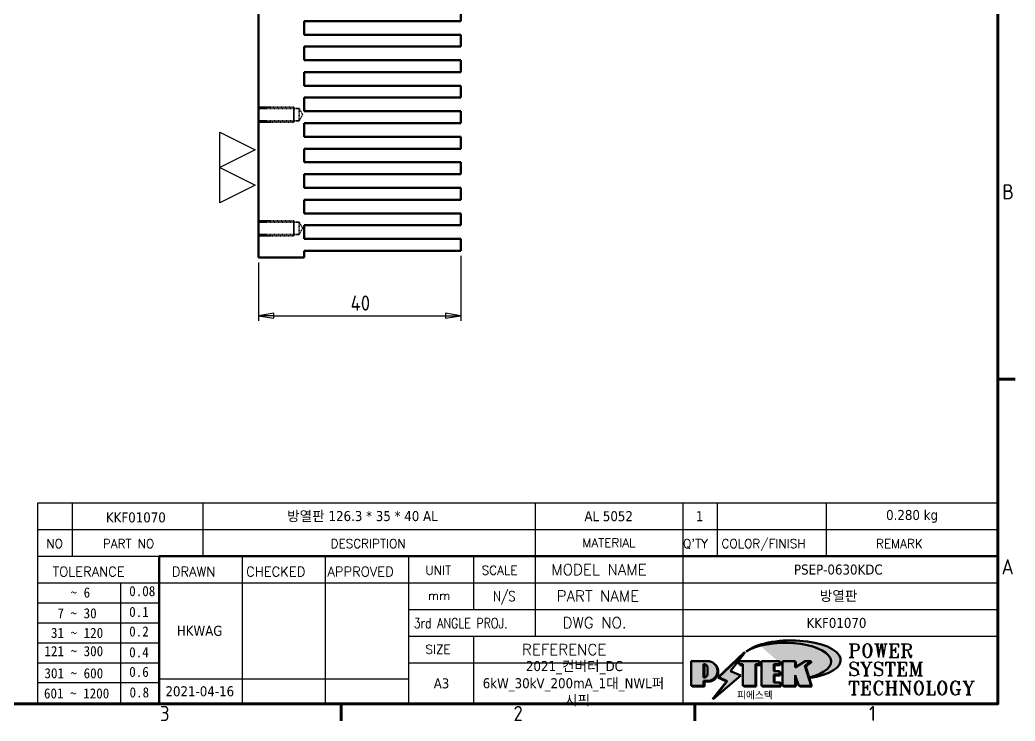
# Model space of a CAD drawing. Header units: millimetres. Extents: x 0 to 420, y 0 to 297.
# Drawn here: x 216.4 to 413.4, y 6.6 to 145.4 of the extents above; entities that cross this region are included whole.
import ezdxf
from ezdxf.enums import TextEntityAlignment as Align

# ---------------------------------------------------------------- set-up
doc = ezdxf.new("R2010")
doc.units = ezdxf.units.MM
doc.linetypes.add('DASHED', pattern=[0.2067, 0.1654, -0.0413])
doc.layers.get('0').update_dxf_attribs({"lineweight": 25})
for name, color, linetype, lineweight, true_color in [('가려진 것(ISO)', 5, 'DASHED', 35, 0x0000ff), ('제목(ISO)', 5, 'Continuous', 50, 0x0000ff), ('해치(ISO)', 1, 'Continuous', 18, 0xff0000)]:
    doc.layers.add(name, color=color, linetype=linetype, lineweight=lineweight, true_color=true_color)
for name, color, linetype, lineweight in [('가시적인 것(ISO)', 7, 'Continuous', 50), ('경계(ISO)', 7, 'Continuous', 70), ('스케치 형상(ISO)', 7, 'Continuous', 25), ('치수(ISO)', 7, 'Continuous', 25)]:
    doc.layers.add(name, color=color, linetype=linetype, lineweight=lineweight)
doc.styles.add('HAN_291', font='')
doc.styles.add('HAN_370', font='', dxfattribs={"width": 2})
doc.styles.add('ISO ProportionalPSTEK', font='isocp.shx')
doc.styles.add('RC_284', font='ROMANC.shx')
doc.styles.add('RC_287', font='ROMANC.shx')
doc.styles.add('RC_292', font='ROMANC.shx')
doc.styles.add('ROMANT_294', font='romant.shx')
doc.styles.add('텍스트 스타일333', font='ROMANC.shx', dxfattribs={"width": 0.800000011920929})
doc.styles.add('텍스트 스타일359', font='tahoma.ttf')
doc.styles.get('HAN_291').set_extended_font_data('GulimChe')
doc.styles.get('HAN_370').set_extended_font_data('GulimChe')
doc.dimstyles.new('PSTEK', dxfattribs={"dimtxt": 3, "dimasz": 3, "dimexe": 1, "dimexo": 1, "dimgap": 1, "dimtad": 1, "dimrnd": 1e-08, "dimdsep": 46, "dimtxsty": 'ISO ProportionalPSTEK', "dimblk": 'Filled-1', "dimcen": 0.09, "dimdle": 10, "dimclrd": 3, "dimclre": 3, "dimclrt": 1, "dimadec": 1, "dimazin": 2, "dimtfac": 1, "dimtmove": 0, "dimatfit": 3, "dimfxl": 1, "dimtolj": 1, "dimlwd": -1, "dimlwe": -1, "dimarcsym": 0})

# ---------------------------------------------------------------- blocks, each defined once
blk = doc.blocks.new('경계 Default Border')
at = {"layer": '경계(ISO)'}
for p, q in [((410, 74.25000190734863), (413.4000015258789, 74.25000190734863)), ((280, 10), (280, 6.599999666213989)), ((350, 10), (350, 6.599999666213989))]:
    blk.add_line(p, q, dxfattribs=at)
at = {"layer": '경계(ISO)', "flags": 128}
blk.add_lwpolyline([(10, 10), (10, 287.0000076293945), (410, 287.0000076293945), (410, 10), (10, 10)], dxfattribs=at)
at = {"layer": '경계(ISO)', "color": 1, "true_color": 0xff0000, "char_height": 3.00000011920929, "attachment_point": 7, "style": 'ISO ProportionalPSTEK'}
for s, insert in [('B', (410.878270202895, 109.8463944559917)), ('A', (410.7144008173592, 35.61784856929444)), ('3', (244.1685395229535, 6.57139439638704)), ('2', (314.127739416884, 6.57139439638704)), ('1', (384.4860661041481, 6.59999988079071))]:
    blk.add_mtext(s, dxfattribs=dict(at, insert=insert))
blk = doc.blocks.new('제목 블록 PSTEK')
at = {"true_color": 0x848484}
for points in [[(317.2195697678507, 17.0593801673321), (322.0326348870767, 21.62682475217465), (322.2781991042243, 21.94392121864296), (317.0471853425802, 16.97985676345368), (318.7512090904202, 16.1899260703855), (316.0018030350395, 12.71868385740789), (316.3356552234328, 13.00206718743325), (318.9235935156908, 16.2694494742633)], [(324.6615819988275, 19.45905590879572), (325.4196460989604, 19.45905590879572), (325.4196460989604, 20.11051724484596), (325.2419748254881, 20.11051724484596), (325.2419748254881, 19.60711530335299), (324.4839107253602, 19.60711530335299), (324.4839107253602, 15.3430047401139), (322.1623394187076, 15.3430047401139), (322.1623394187076, 15.19494534555726), (324.6615819988275, 15.19494534555726)], [(328.2914414389548, 19.45905590879572), (329.4054050004294, 19.45905590879572), (329.4054050004294, 20.11051724484596), (329.2277337269622, 20.11051724484596), (329.2277337269622, 19.60711530335299), (328.1137701654877, 19.60711530335299), (328.1137701654877, 18.25543873810179), (328.2914414389548, 18.25543873810179)], [(332.5088862584528, 20.1105172448466), (332.3312149849806, 20.1105172448466), (332.3312149849806, 18.99741471888368), (332.5088862584528, 19.11081371413894)], [(335.6156307331414, 20.11051724484596), (335.2535118015555, 20.11051724484596), (334.2514536401189, 19.30614745124769), (335.4855464857051, 15.3430047401139), (333.1954852176545, 15.3430047401139), (333.2478643833523, 15.19494534555726), (335.6632177591723, 15.19494534555726), (334.4291249135862, 19.15808805669106)], [(321.9846681452406, 19.60711530335299), (321.4042753185749, 19.60711530335299), (321.4042753185749, 19.45905590879572), (321.9846681452406, 19.45905590879572)], [(328.2914414389548, 17.41554667867274), (329.4054050004294, 17.41554667867274), (329.4054050004294, 18.10737934354514), (329.2277337269622, 18.10737934354514), (329.2277337269622, 17.56360607323003), (328.1137701654877, 17.56360607323003), (328.1137701654877, 15.9944660761648), (328.2914414389548, 15.9944660761648)], [(329.5356972676428, 15.8464066816075), (329.3580259941756, 15.8464066816075), (329.3580259941756, 15.3430047401139), (325.8342124037171, 15.3430047401139), (325.8342124037171, 15.19494534555726), (329.5356972676428, 15.19494534555726)], [(332.5088862584528, 16.92964231796647), (332.3312149849806, 17.43186301645164), (332.3312149849806, 15.3430047401139), (330.0369607660135, 15.3430047401139), (330.0369607660135, 15.19494534555726), (332.5088862584528, 15.19494534555726)]]:
    blk.add_hatch(color=252, dxfattribs=at).paths.add_polyline_path(points)
at = {"true_color": 0x0000ff}
blk.add_hatch(color=5, dxfattribs=at).paths.add_polyline_path([(321.6183518841322, 17.4193704504104), (319.5281351041078, 18.24969419629727), (322.4505835294948, 22.02344462252142), (317.2195697678507, 17.0593801673321), (318.9235935156908, 16.2694494742633), (316.1741874603099, 12.79820726128571)])
at = {"true_color": 0xff0000}
h = blk.add_hatch(color=1, dxfattribs=at)
edge = h.paths.add_edge_path(flags=0)
edge.add_line((314.2242174273352, 19.60711530335299), (314.2242174273352, 17.00126995915134))
edge.add_line((314.2242174273352, 17.00126995915134), (314.3485873187598, 17.00126995915134))
edge.add_arc((314.3485873187598, 17.6527312952023), 0.6514613360509371, 270, 360)
edge.add_line((315.0000486548106, 17.6527312952023), (315.0000486548106, 18.95565396730211))
edge.add_arc((314.3485873187598, 18.95565396730212), 0.6514613360508712, 0, 90)
edge.add_line((314.3485873187598, 19.60711530335299), (314.2242174273352, 19.60711530335299))
edge = h.paths.add_edge_path()
edge.add_arc((314.9847713324306, 18.28938669179658), 1.969189947606664, 269.9999999999959, 450)
edge.add_line((314.9847713324306, 20.25857663940318), (311.7664314776902, 20.25857663940324))
edge.add_line((311.7664314776902, 20.25857663940324), (311.7664314776902, 15.3430047401139))
edge.add_line((311.7664314776902, 15.3430047401139), (314.2242174273352, 15.3430047401139))
edge.add_line((314.2242174273352, 15.3430047401139), (314.2242174273352, 16.32019674418991))
edge.add_line((314.2242174273352, 16.32019674418991), (314.9847713324307, 16.32019674418991))
at = {"true_color": 0x848484}
h = blk.add_hatch(color=252, dxfattribs=at)
edge = h.paths.add_edge_path()
edge.add_arc((314.9847713324309, 18.28938669179657), 1.969189947606666, 270, 406.8278729790604)
edge.add_arc((315.1624426058984, 18.1413272972396), 1.969189947606962, -90, 53.560984836317004, ccw=False)
edge.add_line((315.1624426058984, 16.17213734963263), (314.4018887008024, 16.17213734963263))
edge.add_line((314.4018887008024, 16.17213734963263), (314.4018887008024, 15.19494534555726))
edge.add_line((314.4018887008024, 15.19494534555726), (311.9441027511573, 15.19494534555726))
edge.add_line((311.9441027511573, 15.19494534555726), (311.9441027511573, 15.3430047401139))
edge.add_line((311.9441027511573, 15.3430047401139), (314.2242174273352, 15.3430047401139))
edge.add_line((314.2242174273352, 15.3430047401139), (314.2242174273352, 16.32019674418991))
edge.add_line((314.2242174273352, 16.32019674418991), (314.9847713324309, 16.32019674418991))
at = {"true_color": 0xff0000}
for points in [[(324.4839107253602, 19.60711530335299), (325.2419748254881, 19.60711530335299), (325.2419748254881, 20.25857663940324), (321.2266040451076, 20.25857663940324), (321.2266040451076, 19.60711530335299), (321.9846681452406, 19.60711530335299), (321.9846681452406, 15.3430047401139), (324.4839107253602, 15.3430047401139)], [(329.2277337269622, 20.25857663940324), (325.65654113025, 20.25857663940324), (325.65654113025, 15.3430047401139), (329.3580259941756, 15.3430047401139), (329.3580259941756, 15.9944660761648), (328.1137701654877, 15.9944660761648), (328.1137701654877, 17.56360607323003), (329.2277337269622, 17.56360607323003), (329.2277337269622, 18.25543873810179), (328.1137701654877, 18.25543873810179), (328.1137701654877, 19.60711530335299), (329.2277337269622, 19.60711530335299)], [(332.3312149849806, 20.25857663940324), (329.8592894925411, 20.25857663940324), (329.8592894925411, 15.3430047401139), (332.3312149849806, 15.3430047401139), (332.3312149849806, 17.4318630164523), (333.0701931098801, 15.3430047401139), (335.4855464857051, 15.3430047401139), (334.2514536401189, 19.30614745124769), (335.4379594596742, 20.25857663940324), (334.3071782107978, 20.25857663940324), (332.3312149849806, 18.99741471888304)]]:
    blk.add_hatch(color=1, dxfattribs=at).paths.add_polyline_path(points)
at = {"true_color": 0x848484}
h = blk.add_hatch(color=252, dxfattribs=at)
edge = h.paths.add_edge_path()
edge.add_line((314.4018887008024, 19.45905590879572), (314.5262585922315, 19.45905590879572))
edge.add_arc((314.5262585922314, 18.80759457274939), 0.6514613360463194, 60.4189348879147, 90.00000000000318, ccw=False)
edge.add_arc((314.3485873187602, 18.95565396730057), 0.6514613360524251, 39.96992292766206, 90.00000000009999)
edge.add_line((314.3485873187591, 19.60711530335307), (314.2242174273352, 19.60711530335298))
edge.add_line((314.2242174273352, 19.60711530335299), (314.2242174273352, 17.00126995915134))
edge.add_line((314.2242174273352, 17.00126995915134), (314.3485873187591, 17.00126995915134))
edge.add_arc((314.3485873187568, 17.652731295233), 0.6514613360816299, 270.0000000002, 274.6930825552478)
edge.add_line((314.4018887008024, 17.0034541317032), (314.4018887008024, 19.45905590879572))
at = {"layer": '해치(ISO)', "true_color": 0x27d1fc}
h = blk.add_hatch(color=140, dxfattribs=at)
edge = h.paths.add_edge_path()
edge.add_ellipse((330.3660919371412, 20.15576403068321), major_axis=(9.100907360794343, 0), ratio=0.4069904968023172, start_angle=301.3098473703837, end_angle=507.7436900681698)
edge.add_ellipse((331.5340919371412, 20.4634168429492), major_axis=(-9.82350664112931, 0), ratio=0.3942600559756514, start_angle=111.51207141178469, end_angle=334.47025347086895, ccw=False)
edge.add_line((335.1363447531188, 16.8601935978785), (335.0955236905705, 16.99119398620872))
at = {"color": 180, "true_color": 0x3f00ff}
for p, q in [((182.475792979055, 11.79100474011392), (182.4757929790549, 51.56524660363496)), ((182.4757929790549, 51.56524660363496), (372.4757929537551, 51.56524660363496)), ((189.2651435055721, 51.56524660363496), (189.2651435055722, 41.00524660363494)), ((215.2152739891528, 41.00524660363494), (215.2152739891528, 51.56524660363496)), ((280.8758854511282, 51.56524660363496), (280.8758854511282, 41.00524660363494)), ((310.0881549537552, 51.56524660363496), (310.0881549537553, 41.00524660363494)), ((316.9044520275131, 51.56524660363496), (316.9044520275127, 41.00524660363494)), ((338.4566026226726, 51.56524660363496), (338.4566026226727, 41.00524660363494)), ((372.4757929537551, 51.56524660363496), (372.4757929537551, 11.79100474011389)), ((182.475792979055, 46.2852466036349), (372.4757929537551, 46.28524660363492)), ((182.475792979055, 41.00524660363493), (206.451475290024, 41.00524660363493)), ((222.9401812389276, 11.79100474011392), (222.9401812389276, 41.00524660363494)), ((239.4288871878316, 11.79100474011392), (239.4288871878316, 41.00524660363494)), ((255.9175931367356, 11.79100474011392), (255.9175931367356, 41.00524660363494)), ((268.6918866058747, 41.00524660363494), (268.6918866058747, 30.44524660363498)), ((280.8758854511282, 41.00524660363494), (280.8758854511282, 25.16524660363502)), ((310.088154953755, 41.00524660363494), (310.088154953755, 11.79100474011392)), ((182.475792979055, 35.72524660363497), (206.451475290024, 35.72524660363497)), ((198.8621818849491, 12.02524660363491), (198.8621818849491, 35.72524660363497)), ((206.451475290024, 35.72524660363497), (372.4757929537551, 35.72524660363497)), ((182.475792979055, 31.77524660363492), (206.451475290024, 31.77524660363492)), ((255.917593136736, 30.44524660363498), (372.4757929537552, 30.44524660363501)), ((182.475792979055, 27.82524660363487), (206.451475290024, 27.82524660363487)), ((182.475792979055, 23.87524660363505), (206.451475290024, 23.87524660363505)), ((255.9175931367359, 25.16524660363502), (372.4757929537552, 25.165246603635)), ((268.6918866058744, 25.16524660363502), (268.6918866058744, 11.79100474011392)), ((182.475792979055, 19.92524660363478), (206.451475290024, 19.92524660363478)), ((255.9175931367359, 19.88524660363481), (310.0881549537553, 19.88524660363481)), ((182.475792979055, 15.97524660363496), (206.451475290024, 15.97524660363496)), ((206.451475290024, 16.74100474011396), (255.9175931367359, 16.74100474011396)), ((182.475792979055, 11.79100474011392), (372.4757929537551, 11.79100474011389))]:
    blk.add_line(p, q, dxfattribs=at)
at = {"color": 7, "linetype": 'Continuous', "lineweight": 25}
blk.add_line((182.4771903250938, 46.27967054998719), (231.7273669611342, 46.27967054998717), dxfattribs=at)
at = {"color": 7, "lineweight": 50}
for p, q in [((206.4514752900237, 11.79100474011392), (206.4514752900237, 41.00524660363494)), ((206.451475290024, 41.00524660363494), (372.4757929537551, 41.00524660363496))]:
    blk.add_line(p, q, dxfattribs=at)
at = {"color": 7}
for p, q in [((322.2781991042243, 21.94392121864296), (317.0471853425802, 16.97985676345368)), ((322.4505835294948, 22.02344462252142), (317.2195697678507, 17.0593801673321)), ((319.5281351041078, 18.24969419629727), (322.4505835294948, 22.02344462252142)), ((322.0326348870767, 21.62682475217465), (322.2781991042243, 21.94392121864296)), ((311.7664314776902, 20.25900474011391), (311.7664314776902, 15.34300474011391)), ((314.9847713324309, 20.25857663940324), (311.7664314776902, 20.25857663940324)), ((314.9847713324309, 20.25857663940324), (311.7664314776902, 20.25857663940324)), ((311.7664314776902, 20.25857663940324), (311.7664314776902, 15.3430047401139)), ((317.2195697678507, 17.0593801673321), (322.0326348870767, 21.62682475217465)), ((325.2419748254881, 20.25857663940324), (321.2266040451076, 20.25857663940324)), ((321.2266040451076, 20.25857663940324), (321.2266040451076, 19.60711530335299)), ((325.2419748254881, 20.25857663940324), (321.2266040451076, 20.25857663940324)), ((321.2266040451076, 20.25857663940324), (321.2266040451076, 19.60711530335299)), ((325.2419748254881, 19.60711530335299), (325.2419748254881, 20.25857663940324)), ((325.2419748254881, 19.60711530335299), (325.2419748254881, 20.25857663940324)), ((325.4196460989604, 20.11051724484596), (325.2419748254881, 20.11051724484596)), ((325.2419748254881, 20.11051724484596), (325.2419748254881, 19.60711530335299)), ((325.4196460989604, 19.45905590879572), (325.4196460989604, 20.11051724484596)), ((329.2277337269622, 20.25857663940324), (325.65654113025, 20.25857663940324)), ((325.65654113025, 20.25857663940324), (325.65654113025, 15.3430047401139)), ((325.65654113025, 20.25857663940324), (325.65654113025, 15.3430047401139)), ((329.2277337269622, 20.25857663940324), (325.65654113025, 20.25857663940324)), ((329.2277337269622, 19.60711530335299), (329.2277337269622, 20.25857663940324)), ((329.2277337269622, 19.60711530335299), (329.2277337269622, 20.25857663940324)), ((329.4054050004294, 20.11051724484596), (329.2277337269622, 20.11051724484596)), ((329.2277337269622, 20.11051724484596), (329.2277337269622, 19.60711530335299)), ((329.4054050004294, 19.45905590879572), (329.4054050004294, 20.11051724484596)), ((332.3312149849806, 20.25857663940324), (329.8592894925411, 20.25857663940324)), ((329.8592894925411, 20.25857663940324), (329.8592894925411, 15.3430047401139)), ((329.8592894925411, 20.25857663940324), (329.8592894925411, 15.3430047401139)), ((332.3312149849806, 20.25857663940324), (329.8592894925411, 20.25857663940324)), ((334.3071782107978, 20.25857663940324), (332.3312149849806, 18.99741471888304)), ((332.3312149849806, 18.99741471888304), (332.3312149849806, 20.25857663940324)), ((334.3071782107978, 20.25857663940324), (332.3312149849806, 18.99741471888304)), ((332.3312149849806, 18.99741471888304), (332.3312149849806, 20.25857663940324)), ((332.5088862584528, 20.1105172448466), (332.3312149849806, 20.1105172448466)), ((332.3312149849806, 20.1105172448466), (332.3312149849806, 18.99741471888368)), ((332.5088862584528, 19.11081371413894), (332.5088862584528, 20.1105172448466)), ((334.2514536401189, 19.30614745124769), (335.4379594596742, 20.25857663940324)), ((334.2514536401189, 19.30614745124769), (335.4379594596742, 20.25857663940324)), ((335.2535118015555, 20.11051724484596), (334.2514536401189, 19.30614745124769)), ((335.4379594596742, 20.25857663940324), (334.3071782107978, 20.25857663940324)), ((335.4379594596742, 20.25857663940324), (334.3071782107978, 20.25857663940324)), ((334.4291249135862, 19.15808805669104), (335.6156307331414, 20.11051724484596)), ((335.6156307331414, 20.11051724484596), (335.2535118015555, 20.11051724484596)), ((314.2242174273352, 17.00126995915134), (314.2242174273352, 19.60711530335299)), ((314.2242174273352, 19.60711530335299), (314.3485873187591, 19.60711530335299)), ((314.3485873187591, 19.60711530335299), (314.2242174273352, 19.60711530335299)), ((314.2242174273352, 19.60711530335299), (314.2242174273352, 17.00126995915134)), ((314.2242174273352, 17.00126995915134), (314.2242174273352, 19.60711530335299)), ((314.2242174273352, 19.60711530335299), (314.3485873187591, 19.60711530335299)), ((314.4018887008024, 19.45905590879572), (314.5262585922314, 19.45905590879572)), ((314.4018887008024, 17.0034541317032), (314.4018887008024, 19.45905590879572)), ((315.0000486548106, 18.95565396730275), (315.0000486548106, 17.65273129520161)), ((315.0000486548106, 18.95565396730275), (315.0000486548106, 17.65273129520161)), ((321.6183518841322, 17.4193704504104), (319.5281351041078, 18.24969419629727)), ((321.2266040451076, 19.60711530335299), (321.9846681452406, 19.60711530335299)), ((321.2266040451076, 19.60711530335299), (321.9846681452406, 19.60711530335299)), ((321.4042753185749, 19.60711530335299), (321.4042753185749, 19.45905590879572)), ((321.9846681452406, 19.60711530335299), (321.4042753185749, 19.60711530335299)), ((321.4042753185749, 19.45905590879572), (321.9846681452406, 19.45905590879572)), ((321.9846681452406, 19.60711530335299), (321.9846681452406, 15.3430047401139)), ((321.9846681452406, 19.45905590879572), (321.9846681452406, 19.60711530335299)), ((321.9846681452406, 19.60711530335299), (321.9846681452406, 15.3430047401139)), ((324.4839107253602, 19.60711530335299), (325.2419748254881, 19.60711530335299)), ((324.4839107253602, 15.3430047401139), (324.4839107253602, 19.60711530335299)), ((325.2419748254881, 19.60711530335299), (324.4839107253602, 19.60711530335299)), ((324.4839107253602, 19.60711530335299), (324.4839107253602, 15.3430047401139)), ((324.4839107253602, 19.60711530335299), (325.2419748254881, 19.60711530335299)), ((324.4839107253602, 15.3430047401139), (324.4839107253602, 19.60711530335299)), ((324.6615819988275, 19.45905590879572), (325.4196460989604, 19.45905590879572)), ((324.6615819988275, 15.19494534555726), (324.6615819988275, 19.45905590879572)), ((328.1137701654877, 18.25543873810179), (328.1137701654877, 19.60711530335299)), ((328.1137701654877, 19.60711530335299), (329.2277337269622, 19.60711530335299)), ((329.2277337269622, 19.60711530335299), (328.1137701654877, 19.60711530335299)), ((328.1137701654877, 19.60711530335299), (328.1137701654877, 18.25543873810179)), ((328.1137701654877, 18.25543873810179), (328.1137701654877, 19.60711530335299)), ((328.1137701654877, 19.60711530335299), (329.2277337269622, 19.60711530335299)), ((329.2277337269622, 18.25543873810179), (328.1137701654877, 18.25543873810179)), ((328.1137701654877, 18.25543873810179), (328.2914414389548, 18.25543873810179)), ((329.2277337269622, 18.25543873810179), (328.1137701654877, 18.25543873810179)), ((328.2914414389548, 18.25543873810179), (328.2914414389548, 19.45905590879572)), ((328.2914414389548, 19.45905590879572), (329.4054050004294, 19.45905590879572)), ((329.2277337269622, 17.56360607323003), (329.2277337269622, 18.25543873810179)), ((329.2277337269622, 17.56360607323003), (329.2277337269622, 18.25543873810179)), ((329.4054050004294, 18.10737934354514), (329.2277337269622, 18.10737934354514)), ((329.2277337269622, 18.10737934354514), (329.2277337269622, 17.56360607323003)), ((329.4054050004294, 17.41554667867274), (329.4054050004294, 18.10737934354514)), ((332.3312149849806, 18.99741471888368), (332.5088862584528, 19.11081371413894)), ((335.4855464857051, 15.3430047401139), (334.2514536401189, 19.30614745124769)), ((334.2514536401189, 19.30614745124769), (335.4855464857051, 15.3430047401139)), ((335.4855464857051, 15.3430047401139), (334.2514536401189, 19.30614745124769)), ((335.6632177591723, 15.19494534555726), (334.4291249135862, 19.15808805669104)), ((314.3485873187591, 17.00126995915134), (314.2242174273352, 17.00126995915134)), ((314.2242174273352, 17.00126995915134), (314.3485873187591, 17.00126995915134)), ((314.3485873187591, 17.00126995915134), (314.2242174273352, 17.00126995915134)), ((314.2242174273352, 16.32019674418991), (314.9847713324309, 16.32019674418991)), ((314.2242174273352, 15.3430047401139), (314.2242174273352, 16.32019674418991)), ((314.9847713324309, 16.32019674418991), (314.2242174273352, 16.32019674418991)), ((314.2242174273352, 16.32019674418991), (314.2242174273352, 15.3430047401139)), ((314.2242174273352, 16.32019674418991), (314.9847713324309, 16.32019674418991)), ((314.2242174273352, 15.3430047401139), (314.2242174273352, 16.32019674418991)), ((314.4018887008024, 16.17213734963263), (315.162442605898, 16.17213734963263)), ((314.4018887008024, 15.19494534555726), (314.4018887008024, 16.17213734963263)), ((318.7512090904202, 16.1899260703855), (316.0018030350395, 12.71868385740789)), ((316.1741874603099, 12.79820726128571), (321.6183518841322, 17.4193704504104)), ((318.9235935156908, 16.2694494742633), (316.1741874603099, 12.79820726128571)), ((316.3356552234328, 13.00206718743325), (318.9235935156908, 16.2694494742633)), ((317.0471853425802, 16.97985676345368), (318.7512090904202, 16.1899260703855)), ((318.9235935156908, 16.2694494742633), (317.2195697678507, 17.0593801673321)), ((317.2195697678507, 17.0593801673321), (318.9235935156908, 16.2694494742633)), ((328.1137701654877, 17.56360607323003), (329.2277337269622, 17.56360607323003)), ((328.1137701654877, 15.9944660761648), (328.1137701654877, 17.56360607323003)), ((329.2277337269622, 17.56360607323003), (328.1137701654877, 17.56360607323003)), ((328.1137701654877, 17.56360607323003), (328.1137701654877, 15.9944660761648)), ((328.1137701654877, 17.56360607323003), (329.2277337269622, 17.56360607323003)), ((328.1137701654877, 15.9944660761648), (328.1137701654877, 17.56360607323003)), ((329.3580259941756, 15.9944660761648), (328.1137701654877, 15.9944660761648)), ((328.1137701654877, 15.9944660761648), (328.2914414389548, 15.9944660761648)), ((329.3580259941756, 15.9944660761648), (328.1137701654877, 15.9944660761648)), ((328.2914414389548, 15.9944660761648), (328.2914414389548, 17.41554667867274)), ((328.2914414389548, 17.41554667867274), (329.4054050004294, 17.41554667867274)), ((329.3580259941756, 15.3430047401139), (329.3580259941756, 15.9944660761648)), ((329.3580259941756, 15.3430047401139), (329.3580259941756, 15.9944660761648)), ((329.5356972676428, 15.8464066816075), (329.3580259941756, 15.8464066816075)), ((329.3580259941756, 15.8464066816075), (329.3580259941756, 15.3430047401139)), ((329.5356972676428, 15.19494534555726), (329.5356972676428, 15.8464066816075)), ((332.3312149849806, 17.4318630164523), (333.0701931098801, 15.3430047401139)), ((332.3312149849806, 15.3430047401139), (332.3312149849806, 17.4318630164523)), ((332.5088862584528, 16.92964231796647), (332.3312149849806, 17.43186301645164)), ((332.3312149849806, 17.43186301645164), (332.3312149849806, 15.3430047401139)), ((332.3312149849806, 17.4318630164523), (333.0701931098801, 15.3430047401139)), ((332.3312149849806, 15.3430047401139), (332.3312149849806, 17.4318630164523)), ((332.5088862584528, 15.19494534555726), (332.5088862584528, 16.92964231796647)), ((345.0447381189468, 17.50375595811051), (344.9867755289346, 17.689895936919)), ((311.7664314776902, 15.3430047401139), (314.2242174273352, 15.3430047401139)), ((311.7664314776902, 15.3430047401139), (314.2242174273352, 15.3430047401139)), ((314.2242174273352, 15.3430047401139), (311.9441027511573, 15.3430047401139)), ((311.9441027511573, 15.3430047401139), (311.9441027511573, 15.19494534555726)), ((311.9441027511573, 15.19494534555726), (314.4018887008024, 15.19494534555726)), ((321.9846681452406, 15.3430047401139), (324.4839107253602, 15.3430047401139)), ((321.9846681452406, 15.3430047401139), (324.4839107253602, 15.3430047401139)), ((324.4839107253602, 15.3430047401139), (322.1623394187076, 15.3430047401139)), ((322.1623394187076, 15.3430047401139), (322.1623394187076, 15.19494534555726)), ((322.1623394187076, 15.19494534555726), (324.6615819988275, 15.19494534555726)), ((325.65654113025, 15.3430047401139), (329.3580259941756, 15.3430047401139)), ((325.65654113025, 15.3430047401139), (329.3580259941756, 15.3430047401139)), ((329.3580259941756, 15.3430047401139), (325.8342124037171, 15.3430047401139)), ((325.8342124037171, 15.3430047401139), (325.8342124037171, 15.19494534555726)), ((325.8342124037171, 15.19494534555726), (329.5356972676428, 15.19494534555726)), ((329.8592894925411, 15.3430047401139), (332.3312149849806, 15.3430047401139)), ((329.8592894925411, 15.3430047401139), (332.3312149849806, 15.3430047401139)), ((332.3312149849806, 15.3430047401139), (330.0369607660135, 15.3430047401139)), ((330.0369607660135, 15.3430047401139), (330.0369607660135, 15.19494534555726)), ((330.0369607660135, 15.19494534555726), (332.5088862584528, 15.19494534555726)), ((333.0701931098801, 15.3430047401139), (335.4855464857051, 15.3430047401139)), ((333.0701931098801, 15.3430047401139), (335.4855464857051, 15.3430047401139)), ((335.4855464857051, 15.3430047401139), (333.1954852176545, 15.3430047401139)), ((333.1954852176545, 15.3430047401139), (333.2478643833523, 15.19494534555726)), ((333.2478643833523, 15.19494534555726), (335.6632177591723, 15.19494534555726)), ((316.0018030350395, 12.71868385740789), (316.3356552234328, 13.00206718743325))]:
    blk.add_line(p, q, dxfattribs=at)
at = {"color": 5, "true_color": 0x0000ff}
for p, q in [((322.4505835294948, 22.02344462252142), (317.2195697678507, 17.0593801673321)), ((319.5281351041078, 18.24969419629727), (322.4505835294948, 22.02344462252142)), ((321.6183518841322, 17.4193704504104), (319.5281351041078, 18.24969419629727)), ((316.1741874603099, 12.79820726128571), (321.6183518841322, 17.4193704504104)), ((318.9235935156908, 16.2694494742633), (316.1741874603099, 12.79820726128571)), ((317.2195697678507, 17.0593801673321), (318.9235935156908, 16.2694494742633))]:
    blk.add_line(p, q, dxfattribs=at)
at = {"color": 1, "true_color": 0xff0000}
for p, q in [((314.9847713324309, 20.25857663940324), (311.7664314776902, 20.25857663940324)), ((311.7664314776902, 20.25857663940324), (311.7664314776902, 15.3430047401139)), ((325.2419748254881, 20.25857663940324), (321.2266040451076, 20.25857663940324)), ((321.2266040451076, 20.25857663940324), (321.2266040451076, 19.60711530335299)), ((325.2419748254881, 19.60711530335299), (325.2419748254881, 20.25857663940324)), ((329.2277337269622, 20.25857663940324), (325.65654113025, 20.25857663940324)), ((325.65654113025, 20.25857663940324), (325.65654113025, 15.3430047401139)), ((329.2277337269622, 19.60711530335299), (329.2277337269622, 20.25857663940324)), ((332.3312149849806, 20.25857663940324), (329.8592894925411, 20.25857663940324)), ((329.8592894925411, 20.25857663940324), (329.8592894925411, 15.3430047401139)), ((334.3071782107978, 20.25857663940324), (332.3312149849806, 18.99741471888304)), ((332.3312149849806, 18.99741471888304), (332.3312149849806, 20.25857663940324)), ((334.2514536401189, 19.30614745124769), (335.4379594596742, 20.25857663940324)), ((335.4379594596742, 20.25857663940324), (334.3071782107978, 20.25857663940324)), ((314.2242174273352, 17.00126995915134), (314.2242174273352, 19.60711530335299)), ((314.2242174273352, 19.60711530335299), (314.3485873187591, 19.60711530335299)), ((315.0000486548106, 18.95565396730275), (315.0000486548106, 17.65273129520161)), ((321.2266040451076, 19.60711530335299), (321.9846681452406, 19.60711530335299)), ((321.9846681452406, 19.60711530335299), (321.9846681452406, 15.3430047401139)), ((324.4839107253602, 19.60711530335299), (325.2419748254881, 19.60711530335299)), ((324.4839107253602, 15.3430047401139), (324.4839107253602, 19.60711530335299)), ((328.1137701654877, 18.25543873810179), (328.1137701654877, 19.60711530335299)), ((328.1137701654877, 19.60711530335299), (329.2277337269622, 19.60711530335299)), ((329.2277337269622, 18.25543873810179), (328.1137701654877, 18.25543873810179)), ((329.2277337269622, 17.56360607323003), (329.2277337269622, 18.25543873810179)), ((335.4855464857051, 15.3430047401139), (334.2514536401189, 19.30614745124769)), ((314.3485873187591, 17.00126995915134), (314.2242174273352, 17.00126995915134)), ((314.2242174273352, 16.32019674418991), (314.9847713324309, 16.32019674418991)), ((314.2242174273352, 15.3430047401139), (314.2242174273352, 16.32019674418991)), ((328.1137701654877, 17.56360607323003), (329.2277337269622, 17.56360607323003)), ((328.1137701654877, 15.9944660761648), (328.1137701654877, 17.56360607323003)), ((329.3580259941756, 15.9944660761648), (328.1137701654877, 15.9944660761648)), ((329.3580259941756, 15.3430047401139), (329.3580259941756, 15.9944660761648)), ((332.3312149849806, 17.4318630164523), (333.0701931098801, 15.3430047401139)), ((332.3312149849806, 15.3430047401139), (332.3312149849806, 17.4318630164523)), ((311.7664314776902, 15.3430047401139), (314.2242174273352, 15.3430047401139)), ((321.9846681452406, 15.3430047401139), (324.4839107253602, 15.3430047401139)), ((325.65654113025, 15.3430047401139), (329.3580259941756, 15.3430047401139)), ((329.8592894925411, 15.3430047401139), (332.3312149849806, 15.3430047401139)), ((333.0701931098801, 15.3430047401139), (335.4855464857051, 15.3430047401139))]:
    blk.add_line(p, q, dxfattribs=at)
at = {"color": 7}
for centre, radius, start, end in [((314.9847713324309, 18.28938669179658), 1.969189947606665, 270, 90), ((314.9847713324309, 18.28938669179658), 1.969189947606665, 270, 90), ((314.9847713324307, 18.2893866917965), 1.969189947606594, 270, 46.82787297909833), ((315.1624426058984, 18.1413272972396), 1.969189947606961, 270, 53.56098483636067), ((314.3485873187598, 18.95565396730211), 0.6514613360508712, 0, 90), ((314.3485873187602, 18.95565396730057), 0.6514613360524251, 39.96992292766117, 90), ((314.3485873187598, 18.95565396730212), 0.6514613360508712, 0, 90), ((314.5262585922314, 18.80759457274939), 0.6514613360463193, 60.41893488791137, 90), ((314.3485873187597, 17.65273129520228), 0.6514613360509381, 270, 0), ((314.3485873187598, 17.6527312952023), 0.6514613360509381, 270, 0), ((314.3485873187568, 17.652731295233), 0.6514613360816299, 270, 274.6930825552478)]:
    blk.add_arc(centre, radius, start, end, dxfattribs=at)
at = {"color": 1, "true_color": 0xff0000}
for centre, radius, start, end in [((314.9847713324309, 18.28938669179657), 1.969189947606665, 270, 90), ((314.3485873187598, 18.95565396730211), 0.6514613360508712, 0, 90), ((314.3485873187598, 17.6527312952023), 0.6514613360509381, 270, 0)]:
    blk.add_arc(centre, radius, start, end, dxfattribs=at)
at = {"layer": '제목(ISO)'}
for p, q in [((322.2781991042243, 21.94392121864296), (317.0471853425802, 16.97985676345368)), ((322.4505835294948, 22.02344462252142), (317.2195697678507, 17.0593801673321)), ((319.5281351041078, 18.24969419629727), (322.4505835294948, 22.02344462252142)), ((322.0326348870767, 21.62682475217465), (322.2781991042243, 21.94392121864296)), ((314.9847713324306, 20.25857663940324), (311.7664314776902, 20.25857663940324)), ((311.7664314776902, 20.25857663940324), (311.7664314776902, 15.3430047401139)), ((317.2195697678507, 17.0593801673321), (322.0326348870767, 21.62682475217465)), ((325.2419748254881, 20.25857663940324), (321.2266040451076, 20.25857663940324)), ((321.2266040451076, 20.25857663940324), (321.2266040451076, 19.60711530335299)), ((325.2419748254881, 19.60711530335299), (325.2419748254881, 20.25857663940324)), ((325.4196460989604, 20.11051724484596), (325.2419748254881, 20.11051724484596)), ((325.2419748254881, 20.11051724484596), (325.2419748254881, 19.60711530335299)), ((325.4196460989604, 19.45905590879572), (325.4196460989604, 20.11051724484596)), ((329.2277337269622, 20.25857663940324), (325.65654113025, 20.25857663940324)), ((325.65654113025, 20.25857663940324), (325.65654113025, 15.3430047401139)), ((329.2277337269622, 19.60711530335299), (329.2277337269622, 20.25857663940324)), ((329.4054050004294, 20.11051724484596), (329.2277337269622, 20.11051724484596)), ((329.2277337269622, 20.11051724484596), (329.2277337269622, 19.60711530335299)), ((329.4054050004294, 19.45905590879572), (329.4054050004294, 20.11051724484596)), ((332.3312149849806, 20.25857663940324), (329.8592894925411, 20.25857663940324)), ((329.8592894925411, 20.25857663940324), (329.8592894925411, 15.3430047401139)), ((334.3071782107978, 20.25857663940324), (332.3312149849806, 18.99741471888304)), ((332.3312149849806, 18.99741471888304), (332.3312149849806, 20.25857663940324)), ((332.5088862584528, 20.1105172448466), (332.3312149849806, 20.1105172448466)), ((332.3312149849806, 20.1105172448466), (332.3312149849806, 18.99741471888368)), ((332.5088862584528, 19.11081371413894), (332.5088862584528, 20.1105172448466)), ((334.2514536401189, 19.30614745124769), (335.4379594596742, 20.25857663940324)), ((335.2535118015555, 20.11051724484596), (334.2514536401189, 19.30614745124769)), ((335.4379594596742, 20.25857663940324), (334.3071782107978, 20.25857663940324)), ((334.4291249135862, 19.15808805669106), (335.6156307331414, 20.11051724484596)), ((335.6156307331414, 20.11051724484596), (335.2535118015555, 20.11051724484596)), ((314.2242174273352, 17.00126995915134), (314.2242174273352, 19.60711530335299)), ((314.2242174273352, 19.60711530335299), (314.3485873187598, 19.60711530335299)), ((314.3485873187591, 19.60711530335299), (314.2242174273352, 19.60711530335299)), ((314.2242174273352, 19.60711530335299), (314.2242174273352, 17.00126995915134)), ((314.4018887008024, 19.45905590879572), (314.5262585922314, 19.45905590879572)), ((314.4018887008024, 17.0034541317032), (314.4018887008024, 19.45905590879572)), ((315.0000486548106, 18.95565396730211), (315.0000486548106, 17.6527312952023)), ((321.6183518841322, 17.4193704504104), (319.5281351041078, 18.24969419629727)), ((321.2266040451076, 19.60711530335299), (321.9846681452406, 19.60711530335299)), ((321.9846681452406, 19.60711530335299), (321.4042753185749, 19.60711530335299)), ((321.4042753185749, 19.60711530335299), (321.4042753185749, 19.45905590879572)), ((321.4042753185749, 19.45905590879572), (321.9846681452406, 19.45905590879572)), ((321.9846681452406, 19.60711530335299), (321.9846681452406, 15.3430047401139)), ((321.9846681452406, 19.45905590879572), (321.9846681452406, 19.60711530335299)), ((324.4839107253602, 19.60711530335299), (325.2419748254881, 19.60711530335299)), ((324.4839107253602, 15.3430047401139), (324.4839107253602, 19.60711530335299)), ((325.2419748254881, 19.60711530335299), (324.4839107253602, 19.60711530335299)), ((324.4839107253602, 19.60711530335299), (324.4839107253602, 15.3430047401139)), ((324.6615819988275, 19.45905590879572), (325.4196460989604, 19.45905590879572)), ((324.6615819988275, 15.19494534555726), (324.6615819988275, 19.45905590879572)), ((328.1137701654877, 18.25543873810179), (328.1137701654877, 19.60711530335299)), ((328.1137701654877, 19.60711530335299), (329.2277337269622, 19.60711530335299)), ((329.2277337269622, 19.60711530335299), (328.1137701654877, 19.60711530335299)), ((328.1137701654877, 19.60711530335299), (328.1137701654877, 18.25543873810179)), ((329.2277337269622, 18.25543873810179), (328.1137701654877, 18.25543873810179)), ((328.1137701654877, 18.25543873810179), (328.2914414389548, 18.25543873810179)), ((328.2914414389548, 19.45905590879572), (329.4054050004294, 19.45905590879572)), ((328.2914414389548, 18.25543873810179), (328.2914414389548, 19.45905590879572)), ((329.2277337269622, 17.56360607323003), (329.2277337269622, 18.25543873810179)), ((329.4054050004294, 18.10737934354514), (329.2277337269622, 18.10737934354514)), ((329.2277337269622, 18.10737934354514), (329.2277337269622, 17.56360607323003)), ((329.4054050004294, 17.41554667867274), (329.4054050004294, 18.10737934354514)), ((332.3312149849806, 18.99741471888368), (332.5088862584528, 19.11081371413894)), ((335.4855464857051, 15.3430047401139), (334.2514536401189, 19.30614745124769)), ((334.2514536401189, 19.30614745124769), (335.4855464857051, 15.3430047401139)), ((335.6632177591723, 15.19494534555726), (334.4291249135862, 19.15808805669106)), ((314.3485873187598, 17.00126995915134), (314.2242174273352, 17.00126995915134)), ((314.2242174273352, 17.00126995915134), (314.3485873187591, 17.00126995915134)), ((314.2242174273352, 15.3430047401139), (314.2242174273352, 16.32019674418991)), ((314.2242174273352, 16.32019674418991), (314.9847713324307, 16.32019674418991)), ((314.9847713324309, 16.32019674418991), (314.2242174273352, 16.32019674418991)), ((314.2242174273352, 16.32019674418991), (314.2242174273352, 15.3430047401139)), ((314.4018887008024, 15.19494534555726), (314.4018887008024, 16.17213734963263)), ((314.4018887008024, 16.17213734963263), (315.1624426058984, 16.17213734963263)), ((318.7512090904202, 16.1899260703855), (316.0018030350395, 12.71868385740789)), ((316.1741874603099, 12.79820726128571), (321.6183518841322, 17.4193704504104)), ((318.9235935156908, 16.2694494742633), (316.1741874603099, 12.79820726128571)), ((316.3356552234328, 13.00206718743325), (318.9235935156908, 16.2694494742633)), ((317.0471853425802, 16.97985676345368), (318.7512090904202, 16.1899260703855)), ((317.2195697678507, 17.0593801673321), (318.9235935156908, 16.2694494742633)), ((318.9235935156908, 16.2694494742633), (317.2195697678507, 17.0593801673321)), ((328.1137701654877, 15.9944660761648), (328.1137701654877, 17.56360607323003)), ((328.1137701654877, 17.56360607323003), (329.2277337269622, 17.56360607323003)), ((329.2277337269622, 17.56360607323003), (328.1137701654877, 17.56360607323003)), ((328.1137701654877, 17.56360607323003), (328.1137701654877, 15.9944660761648)), ((329.3580259941756, 15.9944660761648), (328.1137701654877, 15.9944660761648)), ((328.1137701654877, 15.9944660761648), (328.2914414389548, 15.9944660761648)), ((328.2914414389548, 17.41554667867274), (329.4054050004294, 17.41554667867274)), ((328.2914414389548, 15.9944660761648), (328.2914414389548, 17.41554667867274)), ((329.3580259941756, 15.3430047401139), (329.3580259941756, 15.9944660761648)), ((329.5356972676428, 15.8464066816075), (329.3580259941756, 15.8464066816075)), ((329.3580259941756, 15.8464066816075), (329.3580259941756, 15.3430047401139)), ((329.5356972676428, 15.19494534555726), (329.5356972676428, 15.8464066816075)), ((332.3312149849806, 15.3430047401139), (332.3312149849806, 17.4318630164523)), ((332.3312149849806, 17.4318630164523), (333.0701931098801, 15.3430047401139)), ((332.5088862584528, 16.92964231796647), (332.3312149849806, 17.43186301645164)), ((332.3312149849806, 17.43186301645164), (332.3312149849806, 15.3430047401139)), ((332.5088862584528, 15.19494534555726), (332.5088862584528, 16.92964231796647)), ((311.7664314776902, 15.3430047401139), (314.2242174273352, 15.3430047401139)), ((314.2242174273352, 15.3430047401139), (311.9441027511573, 15.3430047401139)), ((311.9441027511573, 15.3430047401139), (311.9441027511573, 15.19494534555726)), ((311.9441027511573, 15.19494534555726), (314.4018887008024, 15.19494534555726)), ((321.9846681452406, 15.3430047401139), (324.4839107253602, 15.3430047401139)), ((324.4839107253602, 15.3430047401139), (322.1623394187076, 15.3430047401139)), ((322.1623394187076, 15.3430047401139), (322.1623394187076, 15.19494534555726)), ((322.1623394187076, 15.19494534555726), (324.6615819988275, 15.19494534555726)), ((325.65654113025, 15.3430047401139), (329.3580259941756, 15.3430047401139)), ((329.3580259941756, 15.3430047401139), (325.8342124037171, 15.3430047401139)), ((325.8342124037171, 15.3430047401139), (325.8342124037171, 15.19494534555726)), ((325.8342124037171, 15.19494534555726), (329.5356972676428, 15.19494534555726)), ((329.8592894925411, 15.3430047401139), (332.3312149849806, 15.3430047401139)), ((332.3312149849806, 15.3430047401139), (330.0369607660135, 15.3430047401139)), ((330.0369607660135, 15.3430047401139), (330.0369607660135, 15.19494534555726)), ((330.0369607660135, 15.19494534555726), (332.5088862584528, 15.19494534555726)), ((333.0701931098801, 15.3430047401139), (335.4855464857051, 15.3430047401139)), ((335.4855464857051, 15.3430047401139), (333.1954852176545, 15.3430047401139)), ((333.1954852176545, 15.3430047401139), (333.2478643833523, 15.19494534555726)), ((333.2478643833523, 15.19494534555726), (335.6632177591723, 15.19494534555726)), ((316.0018030350395, 12.71868385740789), (316.3356552234328, 13.00206718743325))]:
    blk.add_line(p, q, dxfattribs=at)
at = {"layer": '제목(ISO)', "color": 4, "true_color": 0x00ffff}
blk.add_line((335.1363447531188, 16.8601935978785), (335.0955236905705, 16.99119398620872), dxfattribs=at)
at = {"layer": '제목(ISO)'}
for centre, radius, start, end in [((314.9847713324306, 18.28938669179658), 1.969189947606664, 46.82787297909431, 90), ((314.9847713324307, 18.2893866917965), 1.969189947606594, 270, 46.82787297909833), ((314.9847713324309, 18.28938669179657), 1.969189947606666, 270, 46.8278729790603), ((315.1624426058984, 18.1413272972396), 1.969189947606962, 270, 53.56098483631701), ((314.3485873187598, 18.95565396730212), 0.6514613360508712, 0, 90), ((314.3485873187602, 18.95565396730057), 0.6514613360524251, 39.96992292766117, 90), ((314.5262585922314, 18.80759457274939), 0.6514613360463193, 60.41893488791137, 90), ((314.3485873187598, 17.6527312952023), 0.6514613360509371, 270, 0), ((314.3485873187568, 17.652731295233), 0.6514613360816299, 270, 274.6930825552478)]:
    blk.add_arc(centre, radius, start, end, dxfattribs=at)
at = {"layer": '제목(ISO)', "color": 4, "true_color": 0x00ffff}
for centre, major_axis, ratio, start_param, end_param in [((331.5340919371412, 20.4634168429492), (9.82350664112931, 0), 0.3942600559756514, 5.087845455444478, 8.97919982663645), ((330.3660919371412, 20.15576403068321), (9.100907360794343, 0), 0.4069904968023172, 5.258848905294775, 8.861799147915196)]:
    blk.add_ellipse(centre, major_axis=major_axis, ratio=ratio, start_param=start_param, end_param=end_param, dxfattribs=at)
at = {"color": 7}
for s, height, style, p in [('NO', 1.742399930953979, 'RC_284', (184.135398793432, 42.62317362549192)), ('PART NO', 1.742399930953979, 'RC_284', (195.3359407378685, 42.62317362549192)), ('DESCRIPTION', 1.742399930953979, 'RC_284', (240.4025565652523, 42.62317362549192)), ("Q'TY", 1.742399930953979, 'RC_284', (310.1440786515383, 42.62317362549192)), ('COLOR/FINISH', 1.742399930953979, 'RC_284', (317.7725341324144, 42.62317362549192)), ('REMARK', 1.742399930953979, 'RC_284', (348.346649953877, 42.62317362549192)), ('MODEL NAME', 2.178000062704086, 'RC_292', (284.096330289083, 37.25462520371384)), (' TOLERANCE', 1.899999976158142, 'RC_287', (184.0872874387979, 37.00893196870329)), ('DRAWN', 1.899999976158142, 'RC_287', (208.9766620976279, 37.00893196870329)), ('CHECKED', 1.899999976158142, 'RC_287', (223.6856844514997, 37.00893196870329)), ('APPROVED', 1.899999976158142, 'RC_287', (239.7795453577791, 37.00893196870329)), ('UNIT', 1.742399930953979, 'RC_284', (259.1652673287452, 37.34317362549218)), ('SCALE', 1.742399930953979, 'RC_284', (270.2934779252897, 37.34317362549218)), ('    ~ 6', 2.000000029802322, 'HAN_291', (183.7721304966814, 32.8176515608431)), ('0.08', 2.000000029802322, 'HAN_291', (200.5467345600617, 33.09873600004101)), ('mm', 1.742399930953979, 'RC_284', (259.6505418159997, 32.3543089683787)), ('PART NAME', 2.178000062704086, 'RC_292', (285.1416959765849, 32.03045329421792)), ('  7 ~ 30', 2.000000029802322, 'HAN_291', (183.7721304966814, 28.70538114822415)), ('0.1', 2.000000029802322, 'HAN_291', (200.5467345600617, 28.98646558742206)), (' DWG NO.', 2.178000062704086, 'RC_292', (284.8124284083233, 26.75045329421772)), (' 31 ~ 120', 2.000000029802322, 'HAN_291', (183.7721304966814, 24.82628181916237)), ('0.2', 2.000000029802322, 'HAN_291', (200.5467345600617, 25.10736625836028)), ('121 ~ 300', 2.000000029802322, 'HAN_291', (183.7721304966814, 21.21401206133254)), ('0.4', 2.000000029802322, 'HAN_291', (200.5467345600617, 20.99509650053045)), ('SIZE', 1.742399930953979, 'RC_284', (259.1652673287452, 21.69497768947366)), ('REFERENCE', 2.178000062704086, 'RC_292', (278.2741065029841, 21.43214925458022)), ('301 ~ 600', 2.000000029802322, 'HAN_291', (183.7721304966814, 16.83491273227077)), ('0.6', 2.000000029802322, 'HAN_291', (200.5467345600617, 17.11599717146868)), ('601 ~ 1200', 2.000000029802322, 'HAN_291', (183.6802025156883, 12.84759660881125)), ('0.8', 2.000000029802322, 'HAN_291', (200.6097246063884, 13.05732192299702))]:
    blk.add_text(s, height=height, dxfattribs=dict(at, style=style)).set_placement(p)
at = {"color": 7, "style": 'RC_284'}
blk.add_text('MATERIAL', height=1.742399930953979, dxfattribs=at).set_placement((295.4820202024417, 43.64524660363492), align=Align.MIDDLE_CENTER)
at = {"color": 7, "style": '텍스트 스타일333', "width": 0.7999999523162842}
blk.add_text('N/S', height=2.000000029802322, dxfattribs=at).set_placement((274.7838860285014, 33.08524660363496), align=Align.MIDDLE_CENTER)
blk.add_text('3rd ANGLE PROJ.', height=2.000000029802322, dxfattribs=at).set_placement((256.8430306642954, 26.76148381654429))
at = {"style": 'ROMANT_294'}
for s, p in [('POWER', (342.82727231297, 20.97115304607566)), ('SYSTEM', (342.82727231297, 17.3284636719184)), ('TECHNOLOGY', (342.82727231297, 13.57194088644453))]:
    blk.add_text(s, height=2.700000107288361, dxfattribs=at).set_placement(p)
at = {"color": 7, "insert": (320.8519732224835, 14.21236326823155), "char_height": 1.400000005960464, "attachment_point": 1, "line_spacing_factor": 0.3319999873638153, "style": 'HAN_370'}
blk.add_mtext('\\fHY견고딕|b0|i0;\\H1.4000;피에스텍', dxfattribs=at)
at = {"layer": '제목(ISO)', "color": 7, "style": '텍스트 스타일359'}
for tag, p in [('부품_번호_001', (195.9357097096036, 47.6891830952914)), ('설명_001', (231.7880282644415, 47.95601838655308)), ('재질_001', (290.6415915397741, 47.93372118353429)), ("3._Q'TY_001", (312.7118730373913, 47.93039168245939)), ('질량\\P3;_001', (350.3491844443128, 48.17078166006607)), ('1._MODEL_NAME_001', (332.1084007889927, 37.37372118353427)), ('제목_001', (337.2083229939283, 32.15490198853278)), ('부품_번호_001', (334.5949499628355, 26.81438708374928)), ('설계자_001', (209.9799229420091, 25.24293205220372)), ('프로젝트_001', (279.0626924124398, 18.26390820647343)), ('시트_크기_001', (260.8197823919067, 14.84660025177366)), ('프로젝트_002', (270.5071966424925, 14.86904493464845)), ('작성_날짜_001', (207.7211894128072, 13.27447932001324)), ('프로젝트_003', (286.7996442042874, 11.47418166282347))]:
    blk.add_attdef(tag, p, '', height=1.983050853013992, dxfattribs=at)
for tag, p in [('4._COLOR', (327.6805273250926, 48.92524660363493)), ('점검자', (231.1845342133799, 26.23312567187446)), ('엔지니어링_승인자', (247.673240162284, 26.23312567187446)), ('점검_날짜', (231.1845342133799, 14.26600474011394)), ('엔지니어링_승인_날짜', (247.673240162284, 14.26600474011394))]:
    blk.add_attdef(tag, text='', height=1.983050853013992, dxfattribs=at).set_placement(p, align=Align.MIDDLE_CENTER)
blk = doc.blocks.new('Filled-1')
at = {"color": 0}
for p, q in [((0, 0), (-1, 0.1666666666666667)), ((-1, 0.1666666666666667), (-1, -0.1666666666666667)), ((-1, 0), (0, 0)), ((-1, -0.1666666666666667), (0, 0))]:
    blk.add_line(p, q, dxfattribs=at)
at = {"color": 0, "flags": 128}
blk.add_lwpolyline([(-1, -0.1666666666666667), (0, 0), (-1, 0.1666666666666667), (-1, -0.1666666666666667)], dxfattribs=at)
at = {"color": 0}
blk.add_solid([(-1, -0.1666666666666667), (0, 0), (-1, 0.1666666666666667), (-1, -0.1666666666666667)], dxfattribs=at)
blk = doc.blocks.new('*D23')
at = {"layer": 'Defpoints', "color": 0, "transparency": 16777216}
for p in [(303.68200095089, 99.67945617220619), (263.68200095089, 98.32945617220619), (303.68200095089, 86.81977536341611)]:
    blk.add_point(p, dxfattribs=at)
at = {"layer": '치수(ISO)', "color": 3, "transparency": 16777216}
for p, q in [((303.68200095089, 98.67945617220619), (303.68200095089, 85.81977536341611)), ((263.68200095089, 97.32945617220619), (263.68200095089, 85.81977536341611)), ((266.68200095089, 86.81977536341611), (300.68200095089, 86.81977536341611))]:
    blk.add_line(p, q, dxfattribs=at)
at = {"layer": '치수(ISO)', "color": 3, "transparency": 16777216, "xscale": 3, "yscale": 3, "zscale": 3, "rotation": 180}
blk.add_blockref('Filled-1', (263.68200095089, 86.81977536341611), dxfattribs=at)
at = {"layer": '치수(ISO)', "color": 3, "transparency": 16777216, "xscale": 3, "yscale": 3, "zscale": 3}
blk.add_blockref('Filled-1', (303.68200095089, 86.81977536341611), dxfattribs=at)
at = {"layer": '치수(ISO)', "color": 1, "transparency": 16777216, "insert": (281.8808198485278, 90.81977536341611), "char_height": 3, "attachment_point": 1, "style": 'ISO ProportionalPSTEK'}
blk.add_mtext('\\A1;40', dxfattribs=at)
blk = doc.blocks.new('다듬질2')
at = {"layer": '스케치 형상(ISO)'}
for p, q in [((-7.000000000000006, 3.500000000000014), (0, 3.500000000000014)), ((-3.500000000000005, -3.499999999999979), (-7.000000000000006, 3.500000000000014)), ((0, 3.500000000000014), (-3.500000000000005, -3.499999999999979)), ((0, 3.500000000000014), (7.000000000000006, 3.500000000000014)), ((3.499999999999996, -3.499999999999979), (0, 3.500000000000014)), ((7.000000000000006, 3.500000000000014), (3.499999999999996, -3.499999999999979))]:
    blk.add_line(p, q, dxfattribs=at)

msp = doc.modelspace()

# ---------------------------------------------------------------- linework, layer by layer
at = {"layer": '가려진 것(ISO)'}
for p, q in [((270.6820009508856, 128.1294561722062), (263.6820009508856, 128.1294561722062)), ((270.6820009508856, 125.1294561722062), (270.6820009508856, 128.1294561722062)), ((271.6820009508856, 127.8589561722062), (263.6820009508856, 127.8589561722062)), ((271.6820009508856, 127.8589561722062), (271.6820009508856, 125.3999561722062)), ((272.42075908198, 126.6294561722062), (271.6820009508856, 127.8589561722062)), ((272.42075908198, 126.6294561722062), (271.6820009508856, 125.3999561722062)), ((271.6820009508856, 125.3999561722062), (263.6820009508856, 125.3999561722062)), ((263.6820009508856, 125.1294561722062), (270.6820009508856, 125.1294561722062)), ((270.6820009508856, 105.6294561722062), (263.6820009508856, 105.6294561722062)), ((271.6820009508856, 105.3589561722062), (263.6820009508856, 105.3589561722062)), ((270.6820009508856, 102.6294561722062), (270.6820009508856, 105.6294561722062)), ((271.6820009508856, 105.3589561722062), (271.6820009508856, 102.8999561722062)), ((272.42075908198, 104.1294561722062), (271.6820009508856, 105.3589561722062)), ((271.6820009508856, 102.8999561722062), (263.6820009508856, 102.8999561722062)), ((263.6820009508856, 102.6294561722062), (270.6820009508856, 102.6294561722062)), ((272.42075908198, 104.1294561722062), (271.6820009508856, 102.8999561722062))]:
    msp.add_line(p, q, dxfattribs=at)
at = {"layer": '가시적인 것(ISO)'}
for p, q in [((263.68200095089, 98.32945617220619), (263.68200095089, 224.6294561722062)), ((303.68200095089, 147.4794561722062), (303.68200095089, 145.1294561722062)), ((272.6820009508901, 142.4294561722062), (272.6820009508901, 145.1294561722062)), ((272.6820009508901, 145.1294561722062), (303.68200095089, 145.1294561722062)), ((303.68200095089, 142.4294561722062), (272.6820009508901, 142.4294561722062)), ((303.68200095089, 142.4294561722062), (303.68200095089, 140.0794561722062)), ((272.6820009508901, 137.3794561722062), (272.6820009508901, 140.0794561722062)), ((272.6820009508901, 140.0794561722062), (303.68200095089, 140.0794561722062)), ((303.68200095089, 137.3794561722062), (272.6820009508901, 137.3794561722062)), ((303.68200095089, 137.3794561722062), (303.68200095089, 135.0294561722062)), ((272.6820009508901, 132.3294561722062), (272.6820009508901, 135.0294561722062)), ((272.6820009508901, 135.0294561722062), (303.68200095089, 135.0294561722062)), ((303.68200095089, 132.3294561722062), (272.6820009508901, 132.3294561722062)), ((303.68200095089, 132.3294561722062), (303.68200095089, 129.9794561722061)), ((272.6820009508901, 127.2794561722062), (272.6820009508901, 129.9794561722061)), ((272.6820009508901, 129.9794561722061), (303.68200095089, 129.9794561722061)), ((303.68200095089, 127.2794561722062), (272.6820009508901, 127.2794561722062)), ((303.68200095089, 127.2794561722062), (303.68200095089, 124.9294561722062)), ((272.6820009508901, 122.2294561722062), (272.6820009508901, 124.9294561722062)), ((272.6820009508901, 124.9294561722062), (303.68200095089, 124.9294561722062)), ((303.68200095089, 122.2294561722062), (272.6820009508901, 122.2294561722062)), ((303.68200095089, 122.2294561722062), (303.68200095089, 119.8794561722062)), ((272.6820009508901, 117.1794561722062), (272.6820009508901, 119.8794561722062)), ((272.6820009508901, 119.8794561722062), (303.68200095089, 119.8794561722062)), ((303.68200095089, 117.1794561722062), (272.6820009508901, 117.1794561722062)), ((303.68200095089, 117.1794561722062), (303.68200095089, 114.8294561722062)), ((272.6820009508901, 112.1294561722062), (272.6820009508901, 114.8294561722062)), ((272.6820009508901, 114.8294561722062), (303.68200095089, 114.8294561722062)), ((303.68200095089, 112.1294561722062), (272.6820009508901, 112.1294561722062)), ((303.68200095089, 112.1294561722062), (303.68200095089, 109.7794561722062)), ((272.6820009508901, 107.0794561722062), (272.6820009508901, 109.7794561722062)), ((272.6820009508901, 109.7794561722062), (303.68200095089, 109.7794561722062)), ((303.68200095089, 107.0794561722062), (272.6820009508901, 107.0794561722062)), ((303.68200095089, 107.0794561722062), (303.68200095089, 104.7294561722062)), ((272.6820009508901, 102.0294561722062), (272.6820009508901, 104.7294561722062)), ((272.6820009508901, 104.7294561722062), (303.68200095089, 104.7294561722062)), ((303.68200095089, 102.0294561722062), (272.6820009508901, 102.0294561722062)), ((303.68200095089, 102.0294561722062), (303.68200095089, 99.67945617220619)), ((272.6820009508901, 98.32945617220619), (272.6820009508901, 99.67945617220619)), ((272.6820009508901, 99.67945617220619), (303.68200095089, 99.67945617220619)), ((272.6820009508901, 98.32945617220619), (263.68200095089, 98.32945617220619))]:
    msp.add_line(p, q, dxfattribs=at)

# ---------------------------------------------------------------- block references
msp.add_blockref('경계 Default Border', (0, 0))
at = {"rotation": 90}
msp.add_blockref('다듬질2', (259.5101044620046, 116.1778622729954), dxfattribs=at)
ref = msp.add_blockref('제목 블록 PSTEK', (37.52420704624484, -1.791004740113895))
ref.add_attrib('설계자_001', 'HKWAG', (247.5041299882539, 23.45192731208982), dxfattribs={"layer": '제목(ISO)', "color": 7, "height": 1.983050853013992, "style": '텍스트 스타일359'})
ref.add_attrib('프로젝트_001', '2021_컨버터_DC', (316.5868994586846, 16.47290346635954), dxfattribs={"layer": '제목(ISO)', "color": 7, "height": 1.983050853013992, "style": '텍스트 스타일359'})
ref.add_attrib('시트_크기_001', 'A3', (298.3439894381515, 13.05559551165977), dxfattribs={"layer": '제목(ISO)', "color": 7, "height": 1.983050853013992, "style": '텍스트 스타일359'})
ref.add_attrib("3._Q'TY_001", '1', (350.2360800836361, 46.1393869423455), dxfattribs={"layer": '제목(ISO)', "color": 7, "height": 1.983050853013992, "style": '텍스트 스타일359'})
ref.add_attrib('작성_날짜_001', '2021-04-16', (245.2453964590521, 11.48347457989935), dxfattribs={"layer": '제목(ISO)', "color": 7, "height": 1.983050853013992, "style": '텍스트 스타일359'})
ref.add_attrib('재질_001', 'AL 5052', (328.165798586019, 46.1427164434204), dxfattribs={"layer": '제목(ISO)', "color": 7, "height": 1.983050853013992, "style": '텍스트 스타일359'})
ref.add_attrib('부품_번호_001', 'KKF01070', (372.1191570090803, 25.02338234363539), dxfattribs={"layer": '제목(ISO)', "color": 7, "height": 1.983050853013992, "style": '텍스트 스타일359'})
ref.add_attrib('1._MODEL_NAME_001', 'PSEP-0630KDC', (369.6326078352375, 35.58271644342038), dxfattribs={"layer": '제목(ISO)', "color": 7, "height": 1.983050853013992, "style": '텍스트 스타일359'})
ref.add_attrib('질량\\P3;_001', '0.280 kg', (387.8733914905576, 46.37977691995217), dxfattribs={"layer": '제목(ISO)', "color": 7, "height": 1.983050853013992, "style": '텍스트 스타일359'})
ref.add_attrib('설명_001', '방열판 126.3 * 35 * 40 AL', (269.3122353106863, 46.16501364643918), dxfattribs={"layer": '제목(ISO)', "color": 7, "height": 1.983050853013992, "style": '텍스트 스타일359'})
ref.add_attrib('부품_번호_001', 'KKF01070', (233.4599167558484, 45.89817835517751), dxfattribs={"layer": '제목(ISO)', "color": 7, "height": 1.983050853013992, "style": '텍스트 스타일359'})
ref.add_attrib('제목_001', '방열판', (374.7325300401732, 30.36389724841888), dxfattribs={"layer": '제목(ISO)', "color": 7, "height": 1.983050853013992, "style": '텍스트 스타일359'})
ref.add_attrib('프로젝트_002', '6kW_30kV_200mA_1대_NWL퍼', (308.0314036887373, 13.07804019453456), dxfattribs={"layer": '제목(ISO)', "color": 7, "height": 1.983050853013992, "style": '텍스트 스타일359'})
ref.add_attrib('프로젝트_003', '시픽', (324.3238512505322, 9.683176922709578), dxfattribs={"layer": '제목(ISO)', "color": 7, "height": 1.983050853013992, "style": '텍스트 스타일359'})

# ---------------------------------------------------------------- dimensions: what is measured, and where the dimension line sits
at = {"layer": '치수(ISO)', "color": 3, "true_color": 0x00ff00}
dim = msp.add_linear_dim(base=(303.68200095089, 86.81977536341611), p1=(263.68200095089, 98.32945617220619), p2=(303.68200095089, 99.67945617220619), dimstyle='PSTEK', override={"dimdec": 2, "dimtp": 0, "dimtm": -0, "dimtdec": 2, "dimtofl": 0, "dimatfit": 1}, dxfattribs=at)
dim.commit()
dim.dimension.update_dxf_attribs({"geometry": '*D23', "text_midpoint": (283.68200095089, 86.81977536341611), "dimtype": 160})

doc.saveas('drawing.dxf')
